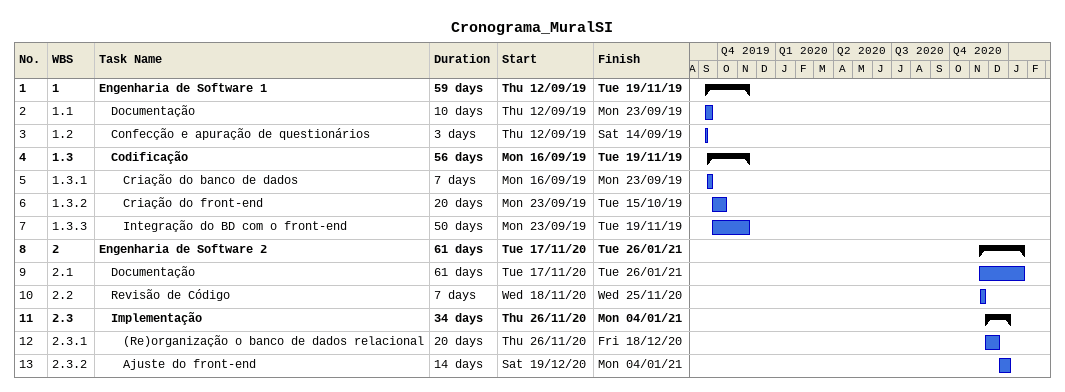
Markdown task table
Cronograma_MuralSI

| ID | WBS | Task | Duration | Start | Finish |
|---|---|---|---|---|---|
| 1 | 1 | **Engenharia de Software 1** | 59d | 2019-09-12 | 2019-11-19 |
| 2 | 1.1 | Documentação | 10d | 2019-09-12 | 2019-09-23 |
| 3 | 1.2 | Confecção e apuração de questionários | 3d | 2019-09-12 | 2019-09-14 |
| 4 | 1.3 | **Codificação** | 56d | 2019-09-16 | 2019-11-19 |
| 5 | 1.3.1 | Criação do banco de dados | 7d | 2019-09-16 | 2019-09-23 |
| 6 | 1.3.2 | Criação do front-end | 20d | 2019-09-23 | 2019-10-15 |
| 7 | 1.3.3 | Integração do BD com o front-end | 50d | 2019-09-23 | 2019-11-19 |
| 8 | 2 | **Engenharia de Software 2** | 61d | 2020-11-17 | 2021-01-26 |
| 9 | 2.1 | Documentação | 61d | 2020-11-17 | 2021-01-26 |
| 10 | 2.2 | Revisão de Código | 7d | 2020-11-18 | 2020-11-25 |
| 11 | 2.3 | **Implementação** | 34d | 2020-11-26 | 2021-01-04 |
| 12 | 2.3.1 | (Re)organização o banco de dados relacional | 20d | 2020-11-26 | 2020-12-18 |
| 13 | 2.3.2 | Ajuste do front-end | 14d | 2020-12-19 | 2021-01-04 |
